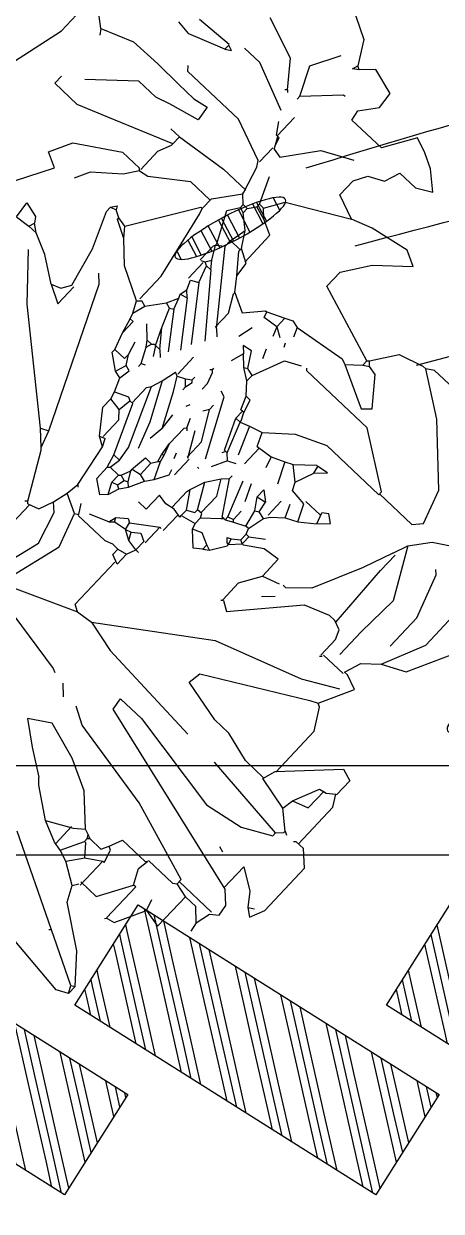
# Model space of a CAD drawing. Header units: metres. Extents: x 1769 to 3632, y 809 to 2652.
# Drawn here: x 2679.136 to 2679.312, y 1867.591 to 1868.091 of the extents above; entities that cross this region are included whole.
import ezdxf

# ---------------------------------------------------------------- set-up
doc = ezdxf.new("R2010")
doc.units = ezdxf.units.M
doc.header["$LTSCALE"] = 10
doc.linetypes.add('HIDDEN', pattern=[9.525, 6.35, -3.175])
for name, color, linetype in [('A-GLAZ', 150, 'Continuous'), ('A-PROJ+', 1, 'HIDDEN'), ('A-WALL', 6, 'Continuous'), ('A-WALL-PATT', 8, 'Continuous'), ('AG-FP-01$0$A-DOOR-1', 1, 'Continuous'), ('G+E_Madera', 35, 'Continuous'), ('L-PLNT', 66, 'Continuous')]:
    doc.layers.add(name, color=color, linetype=linetype)
doc.layers.add('Vegetation - Trees', color=64, linetype='Continuous', lineweight=30)
doc.styles.add('AG-FP-01$0$spa-fp01$0$WATG_Default', font='SIMPLEX.SHX', dxfattribs={"width": 0.8})

# ---------------------------------------------------------------- blocks, each defined once
blk = doc.blocks.new('A$C0e1b22ce')
h = blk.add_hatch()
h.set_pattern_fill('ANGLE', color=256, scale=0.38)
h.set_pattern_definition([(0, (0, 0), (0, 2.6543), [1.9304, -0.7239]), (90, (0, 0), (-2.6543, 2e-16), [1.9304, -0.7239])])
h.paths.add_polyline_path([(0.05, 0.15), (0.05, 0), (0, 0), (0, 0.15)])
at = {"layer": 'A-WALL-PATT'}
h = blk.add_hatch(dxfattribs=at)
h.set_pattern_fill('GOST_GROUND', color=256, scale=0.0016)
h.paths.add_polyline_path([(0.05, 0.15), (0.05, 0), (0, 0), (0, 0.15)])
at = {"layer": 'A-WALL'}
blk.add_lwpolyline([(0.05, 0.15), (0.05, 0), (0, 0), (0, 0.15)], close=True, dxfattribs=at)
blk = doc.blocks.new('A$Cb696afa1')
at = {"layer": 'G+E_Madera', "rotation": 57.77621867206633}
for p in [(2.30903, 0.00001), (2.44035, 0.00001), (2.57166, 0.00001)]:
    blk.add_blockref('A$C0e1b22ce', p, dxfattribs=at)
blk = doc.blocks.new('GARRA DE LEON')
at = {"layer": 'L-PLNT', "color": 65, "linetype": 'Continuous'}
for p, q in [((1271.9229, 335.3986), (1271.9933, 335.3613)), ((1271.9933, 335.3613), (1272.0223, 335.3116)), ((1272.0554, 335.3323), (1272.0305, 335.3075)), ((1272.1134, 335.3158), (1272.0554, 335.3323)), ((1271.9477, 335.2412), (1271.9809, 335.3034)), ((1272.0181, 335.2992), (1272.0223, 335.3116)), ((1272.0305, 335.3075), (1272.0181, 335.2992)), ((1272.0305, 335.3075), (1272.0223, 335.3116)), ((1272.1175, 335.2785), (1272.1134, 335.3158)), ((1272.0885, 335.2412), (1272.1175, 335.2785)), ((1272.2211, 335.2868), (1272.1796, 335.2185)), ((1272.2542, 335.2744), (1272.2211, 335.2868)), ((1272.2873, 335.2578), (1272.2542, 335.2744)), ((1271.9063, 335.2247), (1271.8152, 335.2578)), ((1272.3246, 335.2247), (1272.2873, 335.2578)), ((1271.9477, 335.1708), (1271.9063, 335.2247)), ((1271.9767, 335.1791), (1271.9477, 335.2412)), ((1271.9767, 335.1791), (1272.043, 335.2454)), ((1272.043, 335.2454), (1272.0471, 335.2454)), ((1272.0927, 335.2185), (1272.0885, 335.2412)), ((1272.2915, 335.206), (1272.3246, 335.2247)), ((1272.1796, 335.2185), (1272.0927, 335.2185)), ((1272.2335, 335.1708), (1272.2459, 335.206)), ((1272.2459, 335.206), (1272.2915, 335.206)), ((1271.8649, 335.1729), (1271.8194, 335.1729)), ((1271.9684, 335.1294), (1271.8649, 335.1729)), ((1271.9767, 335.1791), (1271.9767, 335.1708)), ((1271.7904, 335.1563), (1271.7076, 335.1512)), ((1271.8028, 335.1501), (1271.7904, 335.1543)), ((1271.7904, 335.1418), (1271.7904, 335.1543)), ((1271.7904, 335.1418), (1271.8028, 335.1501)), ((1271.9477, 335.1708), (1271.9436, 335.1667)), ((1271.9477, 335.1708), (1271.9519, 335.1667)), ((1272.0885, 335.1253), (1272.1548, 335.1584)), ((1272.1838, 335.1253), (1272.2003, 335.1543)), ((1272.2003, 335.1543), (1272.2335, 335.1708)), ((1271.7904, 335.1418), (1271.7117, 335.1129)), ((1271.9995, 335.0839), (1271.9995, 335.1377)), ((1272.0347, 335.0549), (1272.0885, 335.1253)), ((1272.1838, 335.0839), (1272.1838, 335.1253)), ((1271.7117, 335.1129), (1271.6786, 335.117)), ((1271.9974, 335.0839), (1271.9809, 335.1087)), ((1272.3701, 335.0963), (1272.2832, 335.0797)), ((1272.4033, 335.0797), (1272.3701, 335.0963)), ((1272.0015, 335.0839), (1271.9974, 335.0839)), ((1272.0098, 335.0673), (1272.0015, 335.0839)), ((1272.0057, 335.0839), (1272.0015, 335.0839)), ((1272.0098, 335.0673), (1272.0057, 335.0839)), ((1272.2376, 335.0632), (1272.1838, 335.0839)), ((1272.2832, 335.0797), (1272.2376, 335.0632)), ((1272.337, 335.0218), (1272.4033, 335.0797)), ((1271.7655, 335.0528), (1271.7572, 335.0632)), ((1271.9146, 335.0528), (1271.7655, 335.0528)), ((1272.0057, 335.0176), (1271.9146, 335.0528)), ((1272.014, 335.059), (1272.0098, 335.0673)), ((1272.0098, 335.0176), (1272.0098, 335.059)), ((1272.014, 335.059), (1272.0347, 335.0549)), ((1272.1092, 334.9928), (1272.2376, 335.0632)), ((1271.5667, 334.9928), (1271.6371, 335.0197)), ((1271.6371, 335.0197), (1271.7076, 335.0207)), ((1271.7076, 335.0207), (1271.7696, 335.0192)), ((1271.7696, 335.0192), (1271.8152, 335.0192)), ((1271.8152, 335.0192), (1271.8484, 335.0259)), ((1271.8484, 335.0259), (1271.8525, 334.9928)), ((1272.2976, 334.9638), (1272.337, 335.0218)), ((1271.5088, 334.9306), (1271.5088, 335.0093)), ((1271.5667, 334.9928), (1271.546, 335.0093)), ((1272.014, 335.0052), (1272.0057, 335.0176)), ((1272.0305, 334.9472), (1272.014, 335.0052)), ((1272.0719, 334.9514), (1272.0471, 335.0093)), ((1271.5667, 334.9928), (1271.575, 334.9803)), ((1271.7862, 334.9762), (1271.7531, 334.9658)), ((1271.8525, 334.9928), (1271.7862, 334.9762)), ((1272.0844, 334.9514), (1272.1092, 334.9928)), ((1271.7034, 334.9658), (1271.6164, 334.8892)), ((1271.7531, 334.9658), (1271.7034, 334.9658)), ((1271.8484, 334.9389), (1271.9643, 334.9534)), ((1271.9643, 334.9534), (1272.0305, 334.9534)), ((1271.9891, 334.8892), (1272.0305, 334.9431)), ((1272.0305, 334.9431), (1272.0305, 334.9472)), ((1272.0471, 334.9265), (1272.0305, 334.9431)), ((1272.0595, 334.9265), (1272.0719, 334.9431)), ((1272.0719, 334.9431), (1272.0719, 334.9514)), ((1272.0844, 334.9514), (1272.0719, 334.9514)), ((1272.1009, 334.9348), (1272.0719, 334.9431)), ((1272.1009, 334.9348), (1272.0844, 334.9514)), ((1272.2976, 334.9224), (1272.2976, 334.9638)), ((1272.5896, 334.9493), (1272.573, 334.9389)), ((1272.689, 334.9493), (1272.5896, 334.9493)), ((1271.4549, 334.7153), (1271.5088, 334.9306)), ((1271.8484, 334.9182), (1271.7076, 334.8644)), ((1271.8484, 334.9389), (1271.8235, 334.9389)), ((1271.8484, 334.9182), (1271.8484, 334.9389)), ((1271.8484, 334.9141), (1271.8484, 334.9182)), ((1272.0305, 334.8934), (1272.0471, 334.9182)), ((1272.0471, 334.9182), (1272.0471, 334.9265)), ((1272.0595, 334.9265), (1272.0471, 334.9265)), ((1272.0595, 334.9141), (1272.0471, 334.9182)), ((1272.0595, 334.9141), (1272.0595, 334.9265)), ((1272.1341, 334.9182), (1272.1009, 334.9348)), ((1272.1341, 334.8395), (1272.1341, 334.9182)), ((1272.4695, 334.8644), (1272.2976, 334.9224)), ((1272.4736, 334.8685), (1272.5109, 334.9224)), ((1272.5109, 334.9224), (1272.5648, 334.9389)), ((1272.5648, 334.9389), (1272.573, 334.9389)), ((1272.6642, 334.8768), (1272.573, 334.9389)), ((1271.8359, 334.8851), (1271.8484, 334.9141)), ((1272.0637, 334.8271), (1272.0305, 334.8934)), ((1272.0885, 334.8892), (1272.0595, 334.9141)), ((1271.8359, 334.8313), (1271.8359, 334.8851)), ((1271.8566, 334.8313), (1271.9312, 334.8851)), ((1271.9312, 334.8851), (1271.9891, 334.8851)), ((1271.9891, 334.8602), (1271.9891, 334.8892)), ((1272.0803, 334.852), (1272.0844, 334.8685)), ((1272.0844, 334.8685), (1272.0885, 334.8892)), ((1272.1092, 334.8561), (1272.0885, 334.8892)), ((1272.4695, 334.8644), (1272.4736, 334.8685)), ((1272.4819, 334.8602), (1272.4736, 334.8685)), ((1272.7718, 334.7691), (1272.6642, 334.8768)), ((1271.575, 334.8395), (1271.575, 334.8602)), ((1271.7076, 334.8644), (1271.6413, 334.8395)), ((1271.8939, 334.7194), (1271.985, 334.8602)), ((1271.985, 334.8602), (1271.9891, 334.8602)), ((1271.9933, 334.8478), (1271.9891, 334.8602)), ((1272.0243, 334.6946), (1271.9933, 334.8478)), ((1272.0803, 334.8354), (1272.0803, 334.852)), ((1272.1092, 334.852), (1272.0803, 334.852)), ((1272.1382, 334.8395), (1272.1092, 334.8561)), ((1272.1092, 334.852), (1272.1092, 334.8561)), ((1272.1092, 334.8478), (1272.1092, 334.852)), ((1272.1423, 334.8064), (1272.1092, 334.8478)), ((1272.4405, 334.8271), (1272.4695, 334.852)), ((1272.4695, 334.852), (1272.4695, 334.8644)), ((1272.4695, 334.852), (1272.4819, 334.8602)), ((1272.5026, 334.8561), (1272.4819, 334.8602)), ((1272.5482, 334.7981), (1272.5026, 334.8561)), ((1271.6413, 334.8395), (1271.575, 334.8395)), ((1271.691, 334.7733), (1271.7821, 334.8313)), ((1271.7821, 334.8313), (1271.8318, 334.8313)), ((1271.8359, 334.8271), (1271.8152, 334.7981)), ((1271.8359, 334.8271), (1271.8318, 334.8313)), ((1271.8359, 334.8271), (1271.8566, 334.8313)), ((1272.0616, 334.8188), (1272.0637, 334.823)), ((1272.0616, 334.7774), (1272.0616, 334.8188)), ((1272.0637, 334.823), (1272.0803, 334.8354)), ((1272.0637, 334.823), (1272.0637, 334.8271)), ((1272.0803, 334.794), (1272.0637, 334.823)), ((1272.1217, 334.7816), (1272.0803, 334.8354)), ((1272.1423, 334.8064), (1272.1382, 334.8395)), ((1272.279, 334.8106), (1272.2956, 334.8188)), ((1272.2956, 334.8188), (1272.3121, 334.8147)), ((1272.3121, 334.8147), (1272.4281, 334.8313)), ((1272.4281, 334.8313), (1272.4405, 334.8271)), ((1272.4405, 334.8271), (1272.5316, 334.7816)), ((1271.8152, 334.7981), (1271.7614, 334.7526)), ((1272.0719, 334.7816), (1272.0803, 334.794)), ((1272.0927, 334.7774), (1272.0803, 334.794)), ((1272.1631, 334.7774), (1272.1423, 334.8064)), ((1272.2045, 334.7567), (1272.2376, 334.794)), ((1272.2376, 334.794), (1272.2417, 334.794)), ((1272.2417, 334.794), (1272.279, 334.8106)), ((1272.2459, 334.7816), (1272.2417, 334.794)), ((1272.279, 334.7857), (1272.279, 334.8106)), ((1272.3121, 334.8147), (1272.3204, 334.794)), ((1272.5316, 334.7816), (1272.5482, 334.7981)), ((1271.6661, 334.7236), (1271.691, 334.7733)), ((1272.0637, 334.7774), (1272.0719, 334.7816)), ((1272.0699, 334.7319), (1272.0699, 334.7774)), ((1272.0803, 334.7774), (1272.0719, 334.7816)), ((1272.0927, 334.7402), (1272.0803, 334.7774)), ((1272.0927, 334.7774), (1272.0803, 334.7774)), ((1272.0927, 334.7774), (1272.1879, 334.6573)), ((1272.1879, 334.6946), (1272.1217, 334.7816)), ((1272.1631, 334.7774), (1272.2045, 334.7567)), ((1272.1631, 334.7733), (1272.1631, 334.7774)), ((1272.1838, 334.736), (1272.1631, 334.7733)), ((1272.279, 334.7857), (1272.2459, 334.7816)), ((1272.279, 334.7857), (1272.2997, 334.7733)), ((1272.279, 334.7857), (1272.2873, 334.765)), ((1272.3204, 334.765), (1272.3163, 334.7733)), ((1272.3908, 334.7609), (1272.3867, 334.765)), ((1272.7967, 334.6946), (1272.7718, 334.7691)), ((1271.7614, 334.7526), (1271.7448, 334.7194)), ((1271.8442, 334.7277), (1271.8525, 334.7402)), ((1271.8525, 334.7402), (1271.8566, 334.7319)), ((1272.0761, 334.7319), (1272.0927, 334.7402)), ((1272.0927, 334.7402), (1272.1713, 334.6325)), ((1272.2335, 334.7153), (1272.2417, 334.7484)), ((1272.3121, 334.6739), (1272.3411, 334.7443)), ((1272.3411, 334.7443), (1272.3743, 334.7609)), ((1272.5689, 334.7609), (1272.3908, 334.7609)), ((1272.6849, 334.6822), (1272.5689, 334.7609)), ((1271.6992, 334.707), (1271.6661, 334.7236)), ((1271.8442, 334.7277), (1271.8566, 334.7319)), ((1271.8442, 334.7153), (1271.8442, 334.7277)), ((1271.8773, 334.6366), (1271.8442, 334.7153)), ((1271.8732, 334.7236), (1271.8566, 334.7319)), ((1271.8732, 334.7194), (1271.8732, 334.7236)), ((1271.8939, 334.7194), (1271.8732, 334.7236)), ((1271.9105, 334.6987), (1271.8732, 334.7194)), ((1271.9105, 334.6987), (1271.8939, 334.7194)), ((1272.0844, 334.7112), (1272.0761, 334.7319)), ((1272.1838, 334.6946), (1272.1838, 334.736)), ((1272.3039, 334.7153), (1272.2956, 334.736)), ((1271.6558, 334.6283), (1271.6992, 334.707)), ((1271.9519, 334.6573), (1271.9105, 334.6987)), ((1272.0243, 334.6283), (1272.0243, 334.6946)), ((1272.0803, 334.6946), (1272.0844, 334.7112)), ((1272.0803, 334.6946), (1272.0968, 334.6987)), ((1272.0844, 334.6863), (1272.0803, 334.6946)), ((1272.0968, 334.6987), (1272.0844, 334.7112)), ((1272.0968, 334.6987), (1272.1631, 334.6076)), ((1272.1879, 334.6946), (1272.2003, 334.6822)), ((1272.2749, 334.7112), (1272.2542, 334.707)), ((1272.2542, 334.707), (1272.2666, 334.6946)), ((1272.2666, 334.6946), (1272.2583, 334.6656)), ((1272.2873, 334.6739), (1272.2666, 334.6946)), ((1272.2956, 334.678), (1272.2749, 334.7112)), ((1272.7801, 334.676), (1272.7967, 334.6946)), ((1272.8381, 334.678), (1272.8836, 334.707)), ((1272.0719, 334.6615), (1272.0844, 334.6863)), ((1272.0927, 334.6615), (1272.0844, 334.6863)), ((1272.2873, 334.6739), (1272.2956, 334.678)), ((1272.3121, 334.6573), (1272.2873, 334.6739)), ((1272.3121, 334.6739), (1272.2956, 334.678)), ((1272.3121, 334.6573), (1272.3121, 334.6739)), ((1272.4654, 334.6449), (1272.5316, 334.6739)), ((1272.5316, 334.6739), (1272.6849, 334.6739)), ((1272.6849, 334.6739), (1272.6849, 334.6822)), ((1272.6849, 334.676), (1272.7801, 334.676)), ((1272.805, 334.6366), (1272.8381, 334.678)), ((1272.0223, 334.6201), (1271.9519, 334.6573)), ((1272.043, 334.6242), (1272.0719, 334.6615)), ((1272.0844, 334.6573), (1272.0719, 334.6615)), ((1272.0844, 334.6573), (1272.0927, 334.6615)), ((1272.1009, 334.6159), (1272.0844, 334.6573)), ((1272.0927, 334.6615), (1272.1465, 334.5869)), ((1272.3329, 334.6325), (1272.3121, 334.6573)), ((1272.4115, 334.5994), (1272.4654, 334.6449)), ((1272.8919, 334.6325), (1272.8836, 334.6408)), ((1271.7117, 334.5745), (1271.7076, 334.6118)), ((1271.7076, 334.6118), (1271.7407, 334.6035)), ((1271.898, 334.5497), (1271.8773, 334.6366)), ((1272.0223, 334.6201), (1272.0305, 334.6283)), ((1272.0347, 334.5952), (1272.0223, 334.6201)), ((1272.043, 334.6242), (1272.0305, 334.6283)), ((1272.0347, 334.5952), (1272.043, 334.6242)), ((1272.1299, 334.5786), (1272.1009, 334.6159)), ((1272.1175, 334.5786), (1272.1009, 334.6159)), ((1272.1941, 334.5662), (1272.1941, 334.6159)), ((1272.2417, 334.6242), (1272.2376, 334.6201)), ((1272.2417, 334.6242), (1272.2417, 334.6283)), ((1272.2459, 334.6201), (1272.2417, 334.6242)), ((1272.2542, 334.5952), (1272.2459, 334.6201)), ((1272.2542, 334.5952), (1272.2459, 334.6201)), ((1272.3453, 334.6035), (1272.3329, 334.6325)), ((1272.3453, 334.6325), (1272.3329, 334.6325)), ((1272.3536, 334.6035), (1272.3453, 334.6325)), ((1272.5068, 334.5952), (1272.544, 334.6283)), ((1272.5358, 334.5704), (1272.5523, 334.6118)), ((1272.544, 334.6283), (1272.5482, 334.6283)), ((1272.573, 334.6325), (1272.5482, 334.6283)), ((1272.5523, 334.6118), (1272.5482, 334.6283)), ((1272.5523, 334.6118), (1272.573, 334.6325)), ((1272.7925, 334.6035), (1272.805, 334.6366)), ((1272.805, 334.6366), (1272.8629, 334.529)), ((1272.925, 334.5372), (1272.8919, 334.6325)), ((1272.9872, 334.4378), (1273.0721, 334.6118)), ((1271.7407, 334.6035), (1271.749, 334.5911)), ((1271.7448, 334.5786), (1271.749, 334.5911)), ((1271.7655, 334.5786), (1271.749, 334.5911)), ((1271.9394, 334.5911), (1271.9229, 334.6076)), ((1272.0761, 334.2888), (1271.9394, 334.5911)), ((1272.0388, 334.5828), (1272.0347, 334.5952)), ((1272.0968, 334.5745), (1272.0719, 334.5994)), ((1272.2252, 334.5786), (1272.2252, 334.5869)), ((1272.2542, 334.5952), (1272.2542, 334.5786)), ((1272.2997, 334.5994), (1272.2873, 334.6035)), ((1272.3619, 334.4751), (1272.2997, 334.5994)), ((1272.3494, 334.6035), (1272.3453, 334.6035)), ((1272.3494, 334.5828), (1272.3494, 334.6035)), ((1272.3536, 334.6035), (1272.3494, 334.6035)), ((1272.3619, 334.5869), (1272.3536, 334.6035)), ((1272.3619, 334.5828), (1272.3825, 334.5911)), ((1272.3619, 334.5828), (1272.3619, 334.5869)), ((1272.3825, 334.5911), (1272.4115, 334.5994)), ((1272.3825, 334.5911), (1272.4074, 334.529)), ((1272.424, 334.5704), (1272.4115, 334.5994)), ((1272.4612, 334.5745), (1272.4902, 334.5869)), ((1272.4902, 334.5869), (1272.5068, 334.5952)), ((1272.4902, 334.5869), (1272.5109, 334.5414)), ((1272.5358, 334.5704), (1272.5068, 334.5952)), ((1272.7925, 334.6035), (1272.7677, 334.5372)), ((1272.7987, 334.5579), (1272.7987, 334.6035)), ((1272.9789, 334.5082), (1272.9789, 334.5952)), ((1271.7117, 334.5745), (1271.7448, 334.5786)), ((1271.7655, 334.5786), (1271.7448, 334.5786)), ((1271.8111, 334.5579), (1271.7655, 334.5786)), ((1272.0471, 334.5828), (1272.0388, 334.5828)), ((1272.0471, 334.5497), (1272.0388, 334.5828)), ((1272.0471, 334.5497), (1272.0471, 334.5828)), ((1272.1051, 334.5621), (1272.0968, 334.5745)), ((1272.1092, 334.5745), (1272.0968, 334.5745)), ((1272.1051, 334.5621), (1272.1092, 334.5745)), ((1272.1217, 334.529), (1272.1051, 334.5621)), ((1272.1092, 334.5745), (1272.1134, 334.5786)), ((1272.1175, 334.5786), (1272.1134, 334.5786)), ((1272.1299, 334.5786), (1272.1175, 334.5786)), ((1272.1175, 334.5786), (1272.1299, 334.5579)), ((1272.1299, 334.5786), (1272.1423, 334.5662)), ((1272.1796, 334.5331), (1272.1879, 334.5662)), ((1272.1962, 334.5621), (1272.1879, 334.5662)), ((1272.1962, 334.5621), (1272.2128, 334.5704)), ((1272.2128, 334.5331), (1272.1962, 334.5621)), ((1272.2128, 334.5704), (1272.2252, 334.5786)), ((1272.2252, 334.5579), (1272.2128, 334.5704)), ((1272.2293, 334.5745), (1272.2252, 334.5786)), ((1272.2252, 334.5579), (1272.2293, 334.5745)), ((1272.2956, 334.5579), (1272.2956, 334.5704)), ((1272.3784, 334.5165), (1272.3494, 334.5828)), ((1272.3619, 334.5828), (1272.3494, 334.5828)), ((1272.3867, 334.5165), (1272.3619, 334.5828)), ((1272.424, 334.5704), (1272.4612, 334.5745)), ((1272.4302, 334.5704), (1272.4302, 334.5248)), ((1272.4612, 334.5745), (1272.4695, 334.5497)), ((1272.544, 334.5538), (1272.5358, 334.5704)), ((1272.6352, 334.5704), (1272.6227, 334.5621)), ((1272.631, 334.5372), (1272.6227, 334.5621)), ((1272.6517, 334.5579), (1272.6352, 334.5704)), ((1271.8566, 334.4544), (1271.778, 334.5414)), ((1271.8649, 334.5207), (1271.8111, 334.5579)), ((1271.8856, 334.529), (1271.898, 334.5497)), ((1271.9042, 334.5), (1271.9042, 334.5497)), ((1272.0595, 334.5124), (1272.0471, 334.5497)), ((1272.0885, 334.5248), (1272.0803, 334.5538)), ((1272.2252, 334.5579), (1272.2252, 334.5497)), ((1272.2542, 334.529), (1272.2583, 334.5372)), ((1272.2956, 334.5579), (1272.2873, 334.5455)), ((1272.3308, 334.4958), (1272.2956, 334.5579)), ((1272.5813, 334.5497), (1272.544, 334.5538)), ((1272.5813, 334.5559), (1272.6227, 334.5559)), ((1272.5979, 334.5124), (1272.5813, 334.5497)), ((1272.5979, 334.5124), (1272.631, 334.5372)), ((1272.631, 334.5372), (1272.6517, 334.5579)), ((1272.7677, 334.5372), (1272.718, 334.4296)), ((1272.805, 334.413), (1272.7987, 334.5579)), ((1272.925, 334.4544), (1272.925, 334.5372)), ((1271.8649, 334.5207), (1271.8856, 334.529)), ((1271.8649, 334.5207), (1271.9042, 334.5)), ((1272.0595, 334.5124), (1272.0885, 334.5124)), ((1272.0595, 334.5041), (1272.0595, 334.5124)), ((1272.1009, 334.5041), (1272.0885, 334.5248)), ((1272.0885, 334.5124), (1272.0885, 334.5248)), ((1272.1217, 334.529), (1272.1299, 334.5331)), ((1272.1217, 334.529), (1272.1217, 334.5207)), ((1272.1713, 334.5082), (1272.1796, 334.5331)), ((1272.1796, 334.5331), (1272.2211, 334.4503)), ((1272.25, 334.4586), (1272.2128, 334.5331)), ((1272.2873, 334.4958), (1272.279, 334.5165)), ((1272.3825, 334.5165), (1272.3784, 334.5165)), ((1272.3825, 334.5165), (1272.3784, 334.5082)), ((1272.3867, 334.5165), (1272.3825, 334.5165)), ((1272.3991, 334.5041), (1272.3867, 334.5165)), ((1272.3991, 334.5041), (1272.4157, 334.5124)), ((1272.4985, 334.4917), (1272.4985, 334.5124)), ((1272.4985, 334.5124), (1272.5192, 334.4958)), ((1272.542, 334.4793), (1272.542, 334.5207)), ((1272.573, 334.5), (1272.5606, 334.529)), ((1272.573, 334.5), (1272.5979, 334.5124)), ((1272.8629, 334.529), (1272.8588, 334.4337)), ((1272.0927, 334.4793), (1272.0595, 334.5041)), ((1272.0927, 334.4793), (1272.1009, 334.5041)), ((1272.1134, 334.5), (1272.1009, 334.5041)), ((1272.1092, 334.4751), (1272.1134, 334.5)), ((1272.1651, 334.5), (1272.1713, 334.5082)), ((1272.1651, 334.4544), (1272.1651, 334.5)), ((1272.2252, 334.3799), (1272.1713, 334.5082)), ((1272.25, 334.4586), (1272.2459, 334.4958)), ((1272.2832, 334.4917), (1272.2873, 334.4958)), ((1272.2832, 334.4461), (1272.2832, 334.4917)), ((1272.2873, 334.4958), (1272.2915, 334.4917)), ((1272.3329, 334.4503), (1272.3039, 334.5041)), ((1272.3308, 334.4503), (1272.3308, 334.4958)), ((1272.3991, 334.5041), (1272.3825, 334.471)), ((1272.4281, 334.4793), (1272.4281, 334.4875)), ((1272.4819, 334.4171), (1272.4529, 334.4958)), ((1272.4861, 334.4668), (1272.4695, 334.5041)), ((1272.4985, 334.4917), (1272.5192, 334.4958)), ((1272.515, 334.4668), (1272.4985, 334.4917)), ((1272.5234, 334.471), (1272.5192, 334.4958)), ((1272.5482, 334.4793), (1272.573, 334.5)), ((1272.9375, 334.413), (1272.9789, 334.5082)), ((1272.1092, 334.4751), (1272.0927, 334.4793)), ((1272.1217, 334.4461), (1272.1092, 334.4751)), ((1272.395, 334.4378), (1272.4157, 334.4668)), ((1272.4157, 334.4668), (1272.4281, 334.4793)), ((1272.4343, 334.4337), (1272.4157, 334.4668)), ((1272.4736, 334.4089), (1272.4281, 334.4793)), ((1272.515, 334.4668), (1272.5234, 334.471)), ((1272.5234, 334.4296), (1272.515, 334.4668)), ((1272.5399, 334.4668), (1272.5234, 334.471)), ((1272.5316, 334.4296), (1272.5399, 334.4668)), ((1272.5399, 334.4668), (1272.5482, 334.4793)), ((1272.0595, 334.2805), (1271.8566, 334.4544)), ((1272.1217, 334.4461), (1272.1507, 334.4586)), ((1272.1258, 334.4296), (1272.1217, 334.4461)), ((1272.1507, 334.4586), (1272.1589, 334.4544)), ((1272.1548, 334.4254), (1272.1589, 334.4544)), ((1272.1672, 334.4544), (1272.1589, 334.4544)), ((1272.2128, 334.3467), (1272.1672, 334.4544)), ((1272.2211, 334.4503), (1272.2417, 334.3923)), ((1272.25, 334.4586), (1272.2459, 334.4254)), ((1272.2873, 334.4171), (1272.2832, 334.4461)), ((1272.2915, 334.4213), (1272.2832, 334.4461)), ((1272.3121, 334.4296), (1272.308, 334.442)), ((1272.337, 334.4503), (1272.337, 334.4047)), ((1272.366, 334.4503), (1272.3619, 334.4503)), ((1272.3825, 334.4047), (1272.395, 334.4378)), ((1272.424, 334.384), (1272.395, 334.4378)), ((1272.4343, 334.384), (1272.4343, 334.4337)), ((1272.4944, 334.4213), (1272.4944, 334.4461)), ((1272.544, 334.4171), (1272.573, 334.4378)), ((1272.8588, 334.4337), (1272.8588, 334.3674)), ((1272.9375, 334.413), (1272.9872, 334.4378)), ((1272.1258, 334.4047), (1272.1258, 334.4296)), ((1272.1548, 334.4254), (1272.1258, 334.4296)), ((1272.1693, 334.4089), (1272.1548, 334.4254)), ((1272.1693, 334.3592), (1272.1693, 334.4089)), ((1272.2873, 334.4171), (1272.2915, 334.4213)), ((1272.2915, 334.4006), (1272.2873, 334.4171)), ((1272.2956, 334.4047), (1272.2915, 334.4213)), ((1272.3287, 334.3964), (1272.3246, 334.4089)), ((1272.4736, 334.4047), (1272.4778, 334.4089)), ((1272.4778, 334.4089), (1272.4736, 334.4089)), ((1272.4819, 334.4089), (1272.4778, 334.4089)), ((1272.4819, 334.4171), (1272.4944, 334.4213)), ((1272.4819, 334.4089), (1272.4985, 334.4171)), ((1272.4819, 334.4089), (1272.4819, 334.4171)), ((1272.4985, 334.4171), (1272.4944, 334.4213)), ((1272.4985, 334.4171), (1272.5234, 334.4296)), ((1272.5316, 334.4296), (1272.5234, 334.4296)), ((1272.5358, 334.4171), (1272.5316, 334.4296)), ((1272.5358, 334.4006), (1272.5358, 334.4171)), ((1272.544, 334.4171), (1272.5358, 334.4171)), ((1272.544, 334.4006), (1272.544, 334.4171)), ((1272.5855, 334.4213), (1272.5482, 334.3964)), ((1272.6227, 334.4254), (1272.5855, 334.4213)), ((1272.6227, 334.3757), (1272.6227, 334.4254)), ((1272.718, 334.4296), (1272.6766, 334.3923)), ((1272.7304, 334.3923), (1272.7842, 334.413)), ((1272.7842, 334.413), (1272.8008, 334.413)), ((1272.8215, 334.4047), (1272.8008, 334.413)), ((1272.9043, 334.384), (1272.9375, 334.413)), ((1272.1631, 334.355), (1272.1258, 334.4047)), ((1272.2625, 334.355), (1272.2666, 334.3882)), ((1272.2666, 334.3882), (1272.2832, 334.3882)), ((1272.2832, 334.3882), (1272.2915, 334.4006)), ((1272.2832, 334.355), (1272.2832, 334.3882)), ((1272.2915, 334.4006), (1272.2956, 334.4047)), ((1272.3121, 334.3674), (1272.2956, 334.4047)), ((1272.3121, 334.3674), (1272.3287, 334.3964)), ((1272.3805, 334.3964), (1272.3825, 334.4047)), ((1272.3805, 334.3509), (1272.3805, 334.3964)), ((1272.4074, 334.3674), (1272.3825, 334.4047)), ((1272.424, 334.3757), (1272.424, 334.384)), ((1272.4364, 334.384), (1272.424, 334.384)), ((1272.4405, 334.3757), (1272.4364, 334.384)), ((1272.4405, 334.3757), (1272.4736, 334.4047)), ((1272.5109, 334.384), (1272.5192, 334.3882)), ((1272.5192, 334.3757), (1272.5109, 334.384)), ((1272.5192, 334.3882), (1272.5358, 334.4006)), ((1272.5234, 334.3757), (1272.5192, 334.3882)), ((1272.5234, 334.3757), (1272.544, 334.3964)), ((1272.544, 334.3964), (1272.5358, 334.4006)), ((1272.544, 334.3964), (1272.544, 334.4006)), ((1272.5482, 334.3964), (1272.544, 334.3964)), ((1272.6186, 334.2681), (1272.7304, 334.3923)), ((1272.6227, 334.3757), (1272.66, 334.3882)), ((1272.6766, 334.3923), (1272.6683, 334.3923)), ((1272.8298, 334.384), (1272.8215, 334.4047)), ((1272.8298, 334.3385), (1272.8298, 334.384)), ((1272.8919, 334.3467), (1272.9043, 334.384)), ((1272.1631, 334.355), (1272.1755, 334.3592)), ((1272.1838, 334.3426), (1272.1755, 334.3592)), ((1272.2293, 334.3467), (1272.2252, 334.3799)), ((1272.2997, 334.3509), (1272.3121, 334.3674)), ((1272.4074, 334.3674), (1272.424, 334.3757)), ((1272.4074, 334.355), (1272.4074, 334.3674)), ((1272.4074, 334.3509), (1272.4405, 334.3592)), ((1272.4405, 334.3592), (1272.4405, 334.3757)), ((1272.4447, 334.3467), (1272.4405, 334.3592)), ((1272.5026, 334.3385), (1272.5234, 334.3716)), ((1272.5234, 334.3757), (1272.5192, 334.3757)), ((1272.5234, 334.3716), (1272.5234, 334.3757)), ((1272.5958, 334.3302), (1272.6227, 334.3757)), ((1272.6517, 334.3426), (1272.6724, 334.3633)), ((1272.1838, 334.3426), (1272.1631, 334.355)), ((1272.2003, 334.2474), (1272.1838, 334.3426)), ((1272.2211, 334.3177), (1272.2128, 334.3467)), ((1272.2293, 334.3467), (1272.2128, 334.3467)), ((1272.2252, 334.3219), (1272.2293, 334.3467)), ((1272.2542, 334.326), (1272.2625, 334.3467)), ((1272.2625, 334.3509), (1272.2832, 334.355)), ((1272.2625, 334.3509), (1272.2625, 334.355)), ((1272.2625, 334.3467), (1272.2625, 334.3509)), ((1272.2749, 334.326), (1272.2625, 334.3467)), ((1272.2997, 334.3509), (1272.2832, 334.355)), ((1272.2832, 334.3177), (1272.2997, 334.3509)), ((1272.366, 334.3467), (1272.3432, 334.3509)), ((1272.3432, 334.3509), (1272.3432, 334.3095)), ((1272.3867, 334.3509), (1272.366, 334.3467)), ((1272.4074, 334.3467), (1272.3867, 334.3509)), ((1272.4012, 334.3012), (1272.4012, 334.3467)), ((1272.4074, 334.3509), (1272.4074, 334.355)), ((1272.4074, 334.3467), (1272.4074, 334.3509)), ((1272.4654, 334.355), (1272.4447, 334.3467)), ((1272.4736, 334.3177), (1272.4447, 334.3467)), ((1272.4902, 334.3426), (1272.4654, 334.355)), ((1272.4902, 334.3302), (1272.4902, 334.3426)), ((1272.5026, 334.3385), (1272.4902, 334.3426)), ((1272.4902, 334.3302), (1272.5026, 334.3385)), ((1272.834, 334.3385), (1272.8298, 334.3343)), ((1272.834, 334.3426), (1272.8919, 334.3426)), ((1272.9002, 334.3467), (1272.8919, 334.3467)), ((1272.8961, 334.2598), (1272.9333, 334.3343)), ((1272.9333, 334.3343), (1272.9002, 334.3467)), ((1272.2211, 334.3177), (1272.2252, 334.3219)), ((1272.2211, 334.2846), (1272.2211, 334.3177)), ((1272.25, 334.3219), (1272.2252, 334.3219)), ((1272.25, 334.3219), (1272.2542, 334.326)), ((1272.25, 334.3012), (1272.25, 334.3219)), ((1272.2666, 334.3219), (1272.2542, 334.326)), ((1272.2625, 334.3053), (1272.2666, 334.3219)), ((1272.2666, 334.3219), (1272.2749, 334.326)), ((1272.2707, 334.3012), (1272.2832, 334.3177)), ((1272.2832, 334.3177), (1272.2749, 334.326)), ((1272.3432, 334.3095), (1272.3204, 334.3095)), ((1272.4902, 334.3302), (1272.4736, 334.3177)), ((1272.5958, 334.2805), (1272.5958, 334.3302)), ((1272.834, 334.2722), (1272.9085, 334.3136)), ((1272.0595, 334.2805), (1272.0761, 334.2888)), ((1272.0885, 334.2515), (1272.0761, 334.2888)), ((1272.25, 334.2639), (1272.2211, 334.2846)), ((1272.25, 334.3012), (1272.2625, 334.3053)), ((1272.2625, 334.2763), (1272.25, 334.3012)), ((1272.2707, 334.3012), (1272.2625, 334.3053)), ((1272.2625, 334.2763), (1272.2707, 334.3012)), ((1272.337, 334.2639), (1272.3908, 334.3012)), ((1272.3908, 334.2556), (1272.3908, 334.3012)), ((1272.3908, 334.3012), (1272.395, 334.3012)), ((1272.0885, 334.2515), (1272.0595, 334.2805)), ((1272.2625, 334.2763), (1272.25, 334.2639)), ((1272.308, 334.2515), (1272.3287, 334.2681)), ((1272.3287, 334.2681), (1272.337, 334.2639)), ((1272.3411, 334.2474), (1272.337, 334.2639)), ((1272.3536, 334.2515), (1272.3701, 334.2639)), ((1272.3701, 334.2639), (1272.3867, 334.2556)), ((1272.3867, 334.2308), (1272.3867, 334.2556)), ((1272.5979, 334.2805), (1272.5938, 334.2763)), ((1272.5979, 334.2805), (1272.6186, 334.2681)), ((1272.6434, 334.2059), (1272.834, 334.2722)), ((1272.8795, 334.2515), (1272.8961, 334.2598)), ((1272.9043, 334.2556), (1272.8961, 334.2598)), ((1272.9313, 334.2101), (1272.9043, 334.2556)), ((1272.0927, 334.2474), (1272.0885, 334.2515)), ((1272.1465, 334.148), (1272.0927, 334.2474)), ((1272.1962, 334.2184), (1272.2003, 334.2474)), ((1272.2003, 334.2474), (1272.2045, 334.2432)), ((1272.3039, 334.2349), (1272.2625, 334.2184)), ((1272.3039, 334.2349), (1272.308, 334.2515)), ((1272.3039, 334.2349), (1272.3121, 334.2432)), ((1272.3121, 334.2432), (1272.308, 334.2515)), ((1272.3121, 334.2432), (1272.337, 334.2474)), ((1272.3411, 334.2474), (1272.337, 334.2474)), ((1272.3411, 334.2474), (1272.3536, 334.2515)), ((1272.3619, 334.2349), (1272.3411, 334.2474)), ((1272.3619, 334.2349), (1272.3536, 334.2515)), ((1272.3867, 334.2308), (1272.3619, 334.2349)), ((1272.3784, 334.2101), (1272.3867, 334.2308)), ((1272.3867, 334.2308), (1272.395, 334.2308)), ((1272.6683, 334.1314), (1272.8795, 334.2515)), ((1272.1879, 334.1852), (1272.1962, 334.2184)), ((1272.2376, 334.1977), (1272.1962, 334.2184)), ((1272.2459, 334.2018), (1272.2335, 334.2225)), ((1272.3246, 334.1997), (1272.3411, 334.2059)), ((1272.3411, 334.2059), (1272.3577, 334.2059)), ((1272.3577, 334.2059), (1272.3784, 334.2101)), ((1272.3577, 334.1894), (1272.3577, 334.2059)), ((1272.3784, 334.1811), (1272.3784, 334.2101)), ((1272.424, 334.0527), (1272.6434, 334.2059)), ((1272.9313, 334.09), (1272.9313, 334.2101)), ((1272.1755, 334.1521), (1272.1879, 334.1852)), ((1272.2045, 334.1687), (1272.1879, 334.1852)), ((1272.2376, 334.1977), (1272.2459, 334.2018)), ((1272.2625, 334.1231), (1272.2376, 334.1977)), ((1272.2459, 334.1997), (1272.3246, 334.1997)), ((1272.3784, 334.1811), (1272.3577, 334.1894)), ((1272.3722, 334.0569), (1272.3722, 334.1811)), ((1272.9292, 334.09), (1273.0327, 334.1935)), ((1273.0327, 334.1935), (1273.0596, 334.1852)), ((1273.0596, 334.1852), (1273.0596, 334.1438)), ((1272.2252, 334.0983), (1272.2045, 334.1687)), ((1272.1465, 334.148), (1272.1423, 334.1438)), ((1272.1507, 334.1438), (1272.1465, 334.148)), ((1272.1507, 334.1438), (1272.1755, 334.1521)), ((1272.1548, 334.0776), (1272.1548, 334.1438)), ((1272.6642, 334.1024), (1272.6683, 334.1314)), ((1273.0244, 334.1273), (1273.041, 334.1314)), ((1273.0348, 334.0817), (1273.0348, 334.1314)), ((1273.041, 334.1314), (1273.0576, 334.1438)), ((1273.0721, 334.119), (1273.0576, 334.1438)), ((1272.2293, 333.9989), (1272.2625, 334.1231)), ((1272.9996, 334.0693), (1273.0244, 334.1273)), ((1273.0721, 334.0113), (1273.0721, 334.119)), ((1272.2003, 334.0072), (1272.2252, 334.0983)), ((1272.7594, 334.0817), (1272.6642, 334.1024)), ((1272.8008, 334.0817), (1272.7594, 334.0817)), ((1272.8671, 334.0631), (1272.8008, 334.0817)), ((1272.9209, 334.061), (1272.9292, 334.09)), ((1272.9996, 334.0693), (1273.0348, 334.0817)), ((1272.3867, 334.0486), (1272.3722, 334.0569)), ((1272.3867, 334.0486), (1272.424, 334.0527)), ((1272.424, 334.0527), (1272.4944, 334.0361)), ((1272.9209, 334.0631), (1272.8671, 334.0631)), ((1272.9954, 334.0444), (1272.9209, 334.061)), ((1272.9954, 334.0444), (1272.9996, 334.0693)), ((1272.2293, 333.9823), (1272.3867, 334.0486)), ((1272.4944, 334.0361), (1272.7387, 334.0196)), ((1273.0327, 334.0113), (1272.9954, 334.0444)), ((1273.0203, 333.9947), (1272.8215, 334.0154)), ((1273.0203, 333.9947), (1273.0327, 334.0072)), ((1273.0327, 334.0072), (1273.0327, 334.0113)), ((1273.0327, 334.0113), (1273.041, 334.0072)), ((1273.0658, 334.0113), (1273.0617, 334.0072)), ((1273.0866, 334.0113), (1273.0658, 334.0113)), ((1273.1176, 333.9823), (1273.0866, 334.0113)), ((1272.5813, 333.9761), (1272.6434, 333.9761)), ((1272.5855, 333.9492), (1272.5813, 333.9761)), ((1272.6434, 333.9761), (1272.8712, 333.9368)), ((1272.9582, 333.9533), (1273.0203, 333.9865)), ((1273.0203, 333.9865), (1273.0203, 333.9947)), ((1273.1176, 333.8581), (1273.1176, 333.9823)), ((1272.2211, 333.9616), (1272.4322, 333.9243)), ((1272.8712, 333.9368), (1272.9582, 333.9533)), ((1273.0244, 333.8332), (1272.5855, 333.9492)), ((1272.4322, 333.9243), (1272.4405, 333.9202)), ((1272.4902, 333.8953), (1272.4695, 333.9161)), ((1272.5606, 333.8788), (1272.5234, 333.8995)), ((1272.7635, 333.8415), (1272.5606, 333.8788)), ((1272.9665, 333.8871), (1272.954, 333.8912)), ((1273.0203, 333.8332), (1273.0203, 333.8953)), ((1273.0203, 333.8953), (1273.0658, 333.8664)), ((1273.0658, 333.8664), (1273.0866, 333.8374)), ((1273.1031, 333.8249), (1273.1176, 333.8581)), ((1272.5109, 333.8374), (1272.4654, 333.8084)), ((1272.5938, 333.8125), (1272.5109, 333.8374)), ((1272.9416, 333.7835), (1272.7635, 333.8415)), ((1273.0493, 333.8084), (1273.0244, 333.8332)), ((1273.0866, 333.8374), (1273.099, 333.8457)), ((1273.0866, 333.8374), (1273.1031, 333.8249)), ((1272.4654, 333.8084), (1272.515, 333.7711)), ((1272.66, 333.7794), (1272.5938, 333.8125)), ((1273.0534, 333.7835), (1273.0493, 333.8084)), ((1272.718, 333.7214), (1272.66, 333.7794)), ((1272.9416, 333.7711), (1272.9416, 333.7835)), ((1273.0369, 333.7773), (1272.9416, 333.7773)), ((1273.0369, 333.7711), (1273.0534, 333.7835)), ((1272.515, 333.7711), (1272.5689, 333.7338)), ((1272.7801, 333.7297), (1272.7925, 333.7587)), ((1272.7925, 333.7587), (1272.8588, 333.7587)), ((1272.8588, 333.738), (1272.8629, 333.7628)), ((1272.8588, 333.7587), (1272.8629, 333.7628)), ((1272.8629, 333.7649), (1272.9333, 333.7649)), ((1272.9333, 333.7649), (1272.9416, 333.7711)), ((1272.9747, 333.7628), (1272.9416, 333.7711)), ((1272.9737, 333.7214), (1272.9737, 333.7628)), ((1273.0037, 333.7628), (1272.9747, 333.7628)), ((1273.0286, 333.738), (1273.0037, 333.7628)), ((1273.0286, 333.738), (1273.0369, 333.7711)), ((1272.5813, 333.7214), (1272.5689, 333.7338)), ((1272.5813, 333.7214), (1272.5689, 333.7338)), ((1272.6434, 333.6759), (1272.5813, 333.7214)), ((1272.6973, 333.7049), (1272.718, 333.7214)), ((1272.7304, 333.7173), (1272.718, 333.7214)), ((1272.7718, 333.7131), (1272.7801, 333.7297)), ((1272.7884, 333.7256), (1272.7801, 333.7297)), ((1272.7967, 333.6966), (1272.7884, 333.7256)), ((1272.8754, 333.7049), (1272.8588, 333.738)), ((1272.9727, 333.6759), (1272.9737, 333.7214)), ((1273.0286, 333.738), (1273.0327, 333.7173)), ((1272.6434, 333.6759), (1272.6973, 333.7049)), ((1272.6931, 333.6552), (1272.6931, 333.7049)), ((1272.7097, 333.651), (1272.7346, 333.7007)), ((1272.7346, 333.709), (1272.7304, 333.7173)), ((1272.7387, 333.7131), (1272.7304, 333.7173)), ((1272.7346, 333.709), (1272.7387, 333.7131)), ((1272.7346, 333.7007), (1272.7346, 333.709)), ((1272.7387, 333.7007), (1272.7346, 333.7007)), ((1272.7387, 333.7131), (1272.7718, 333.7131)), ((1272.7594, 333.6759), (1272.7387, 333.7007)), ((1272.7594, 333.6759), (1272.7925, 333.6966)), ((1272.7925, 333.6262), (1272.7925, 333.6966)), ((1272.7925, 333.6966), (1272.7967, 333.6966)), ((1272.834, 333.6324), (1272.8754, 333.7049)), ((1272.8816, 333.7049), (1272.8754, 333.7049)), ((1272.8816, 333.6137), (1272.8816, 333.7049)), ((1272.9333, 333.6841), (1272.925, 333.709)), ((1272.689, 333.6552), (1272.6434, 333.6759)), ((1272.7346, 333.6427), (1272.7594, 333.6759)), ((1272.9002, 333.6179), (1272.9333, 333.6841)), ((1272.9333, 333.6841), (1272.9727, 333.6759)), ((1272.7097, 333.651), (1272.689, 333.6552)), ((1272.7346, 333.6427), (1272.7097, 333.651)), ((1272.7801, 333.6137), (1272.7346, 333.6427)), ((1272.7801, 333.6137), (1272.7884, 333.6262)), ((1272.7884, 333.6324), (1272.834, 333.6324)), ((1272.8132, 333.5144), (1272.6144, 333.6179)), ((1272.7967, 333.5806), (1272.7801, 333.6137)), ((1272.8836, 333.6137), (1272.8795, 333.6096)), ((1272.8836, 333.6137), (1272.9002, 333.6179)), ((1272.8836, 333.5185), (1272.7967, 333.5806)), ((1272.9333, 333.4605), (1272.8836, 333.5185)), ((1272.8132, 333.5144), (1272.8091, 333.5102)), ((1272.925, 333.4564), (1272.8132, 333.5144)), ((1272.9085, 333.4274), (1272.7677, 333.444)), ((1272.925, 333.4564), (1272.9333, 333.4605)), ((1272.9333, 333.4398), (1272.925, 333.4564)), ((1272.9333, 333.4398), (1272.9333, 333.4605)), ((1272.9333, 333.4398), (1272.9085, 333.4274))]:
    blk.add_line(p, q, dxfattribs=at)
blk = doc.blocks.new('*U123')
at = {"layer": 'Vegetation - Trees'}
for p, q in [((-5.13, 11.36), (-3.23, 12.04)), ((-4.99, 8.06), (-1.24, 9.4)), ((-4.81, 6.96), (-0.69, 8.43)), ((-4.3, 4.62), (0.4, 6.3)), ((-3.82, 2.85), (1.15, 4.62)), ((-3.82, 2.85), (1.15, 4.62)), ((-3.07, 0.42), (2.11, 2.27)), ((-2.84, -0.28), (2.37, 1.58)), ((-2.84, -0.28), (2.37, 1.58)), ((-2.34, -1.67), (2.87, 0.19)), ((-1.39, -4.07), (3.65, -2.26)), ((-0.03, -7.06), (4.49, -5.44)), ((0.4, -7.9), (4.69, -6.36)), ((2.32, -11.02), (5.18, -10)), ((4.49, -12.56), (4.49, -12.56))]:
    blk.add_line(p, q, dxfattribs=at)
blk.add_ellipse((0, 0), major_axis=(4.49, -12.56), ratio=0.207464, dxfattribs=at)
blk = doc.blocks.new('*U111')
at = {"layer": 'Vegetation - Trees'}
for p, q in [((-5.13, 11.36), (-3.23, 12.04)), ((-4.99, 8.06), (-1.24, 9.4)), ((-4.81, 6.96), (-0.69, 8.43)), ((-4.3, 4.62), (0.4, 6.3)), ((-3.82, 2.85), (1.15, 4.62)), ((-3.82, 2.85), (1.15, 4.62)), ((-3.07, 0.42), (2.11, 2.27)), ((-2.84, -0.28), (2.37, 1.58)), ((-2.84, -0.28), (2.37, 1.58)), ((-2.34, -1.67), (2.87, 0.19)), ((-1.39, -4.07), (3.65, -2.26)), ((-0.03, -7.06), (4.49, -5.44)), ((0.4, -7.9), (4.69, -6.36)), ((2.32, -11.02), (5.18, -10)), ((4.49, -12.56), (4.49, -12.56))]:
    blk.add_line(p, q, dxfattribs=at)
at = {"layer": 'Vegetation - Trees', "extrusion": (0, 0, -1)}
blk.add_ellipse((0, 0), major_axis=(4.49, -12.56), ratio=0.207464, dxfattribs=at)
blk = doc.blocks.new('JUNCO PLANTA')
at = {"layer": 'L-PLNT', "color": 61}
for points in [[(1270.50828, 198.53961), (1270.60476, 198.52284), (1270.74948, 198.44944)], [(1270.50319, 198.5066), (1270.57483, 198.48487), (1270.75649, 198.44609)], [(1270.48064, 198.42661), (1270.59285, 198.45361), (1270.76026, 198.44151)], [(1270.50936, 198.37534), (1270.69749, 198.42445), (1270.74713, 198.43647)]]:
    blk.add_spline(points, degree=3, dxfattribs=at)
for points, knots in [([(1270.50604, 198.53583), (1270.54394, 198.51742), (1270.6247, 198.47821), (1270.71186, 198.45695), (1270.75833, 198.44627)], [0, 0, 0, 0, 0.469345, 1, 1, 1, 1]), ([(1270.51017, 198.4701), (1270.56931, 198.46433), (1270.65202, 198.45627), (1270.73473, 198.44821), (1270.75829, 198.44592)], [0, 0, 0, 0, 0.715137, 1, 1, 1, 1]), ([(1270.49342, 198.4064), (1270.53417, 198.41714), (1270.62097, 198.44002), (1270.71059, 198.44405), (1270.75824, 198.44556)], [0, 0, 0, 0, 0.469397, 1, 1, 1, 1])]:
    blk.add_open_spline(points, degree=3, knots=knots, dxfattribs=at)
at = {"layer": 'L-PLNT', "color": 39, "true_color": 0x473624, "xscale": -0.001213067589192103, "yscale": 0.001213067589192103, "zscale": 0.001213067589192103, "rotation": 137.3699749386083}
blk.add_blockref('*U123', (1270.46091, 198.41092), dxfattribs=at)
at = {"layer": 'L-PLNT', "color": 39, "true_color": 0x473624, "extrusion": (0, 0, -1), "xscale": -0.001213067589117766, "yscale": 0.001213067589117766, "zscale": 0.001213067589117766, "rotation": 256.8232461194222}
blk.add_blockref('*U111', (-1270.53102, 198.28906), dxfattribs=at)
blk = doc.blocks.new('*U616')
blk.add_lwpolyline([(2200, -1.51), (2200, 1418.49), (2160, 1418.49), (2160, -1.51)], close=True)
at = {"layer": 'AG-FP-01$0$A-DOOR-1'}
blk.add_arc((2200, -1.51), 1420, 90, 180, dxfattribs=at)
at = {"style": 'AG-FP-01$0$spa-fp01$0$WATG_Default', "width": 0.8, "flags": 9}
for tag, p in [('DOORNUMBER', (494.6, -80.14)), ('ROOMNAME', (494.6, -84.22)), ('ROOMNUMBER', (494.6, -88.3)), ('DOORTYPE', (494.6, -92.39)), ('DOORMATERIAL', (494.6, -96.47)), ('DOORFINISH', (494.6, -100.55)), ('FRAMEMATERIAL', (494.6, -104.63)), ('FRAMEFINISH', (494.6, -108.71)), ('DETAILHEAD', (494.6, -112.8)), ('DETAILJAMB', (494.6, -116.88)), ('DETAILMUNTIN', (494.6, -120.96)), ('THRESHOLDMATERIAL', (494.6, -125.04)), ('THRESHOLDDETAIL', (494.6, -129.12)), ('FIRERATING', (494.6, -133.21)), ('GLAZING', (494.6, -137.29)), ('LOUVER', (494.6, -141.37)), ('CLOSER', (494.6, -145.45)), ('PANICHARDWARE', (494.6, -149.54)), ('HARDWARESET', (494.6, -153.62)), ('REMARKS', (494.6, -157.7)), ('REVISION', (494.6, -161.78))]:
    blk.add_attdef(tag, p, '', height=2.38, dxfattribs=at)

msp = doc.modelspace()

# ---------------------------------------------------------------- linework, layer by layer
at = {"layer": 'A-PROJ+', "ltscale": 0.01}
msp.add_lwpolyline([(2680.1167, 1874.19084), (2678.4667, 1874.19084), (2678.4667, 1867.59082), (2680.1167, 1867.59082)], dxfattribs=at)

# ---------------------------------------------------------------- block references
msp.add_blockref('A$Cb696afa1', (2676.84442, 1867.59768))
at = {"layer": 'A-GLAZ', "xscale": -0.0009474377873720039, "yscale": 0.0009474377873720039, "zscale": 0.0009474377873720039, "rotation": 90.00000000000007}
msp.add_blockref('*U616', (2680.11527, 1869.82519), dxfattribs=at)
at = {"layer": 'L-PLNT', "color": 74, "xscale": 1.620910932145307, "yscale": 1.620910932145307, "zscale": 1.620910932145307}
msp.add_blockref('JUNCO PLANTA', (619.91939, 1546.39866), dxfattribs=at)
at = {"layer": 'L-PLNT', "color": 173, "xscale": 0.1967723582811821, "yscale": 0.1967723582811821, "zscale": 0.1967723582811821, "rotation": 316.7206854993391}
msp.add_blockref('GARRA DE LEON', (2451.82149, 1991.6325), dxfattribs=at)

doc.saveas('drawing.dxf')
